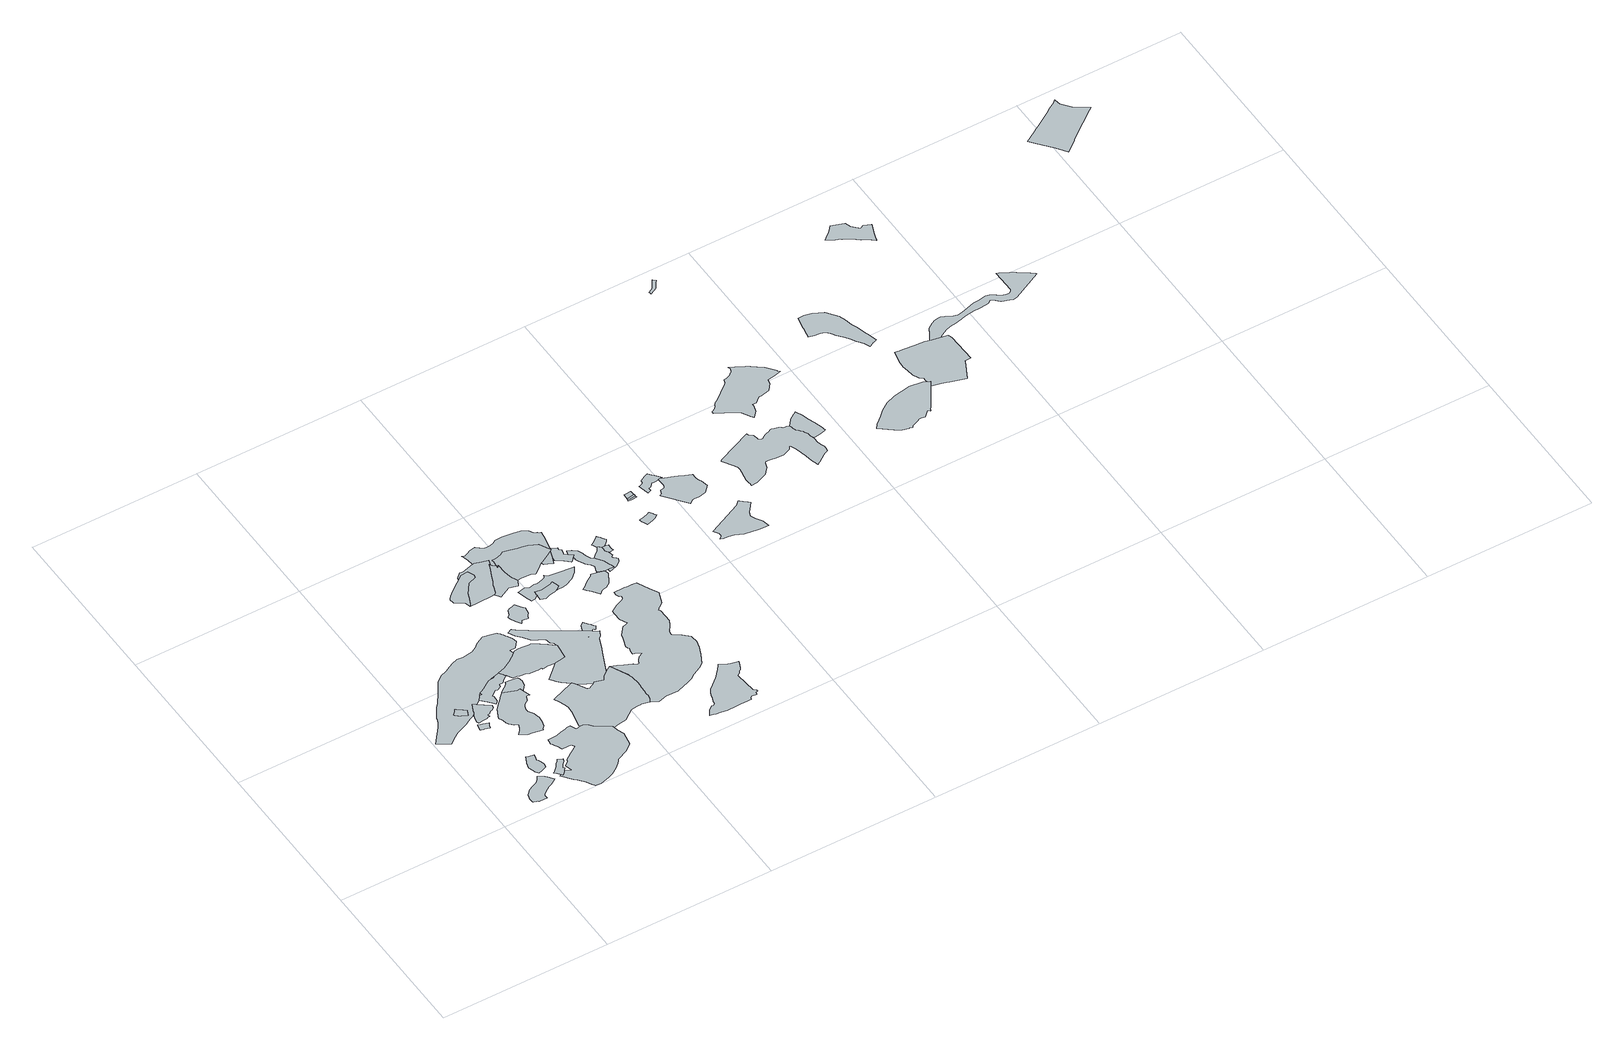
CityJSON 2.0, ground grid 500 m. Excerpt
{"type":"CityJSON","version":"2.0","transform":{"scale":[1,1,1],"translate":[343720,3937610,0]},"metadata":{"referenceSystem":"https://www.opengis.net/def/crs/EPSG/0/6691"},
"CityObjects":{
"object1":{"type":"GenericCityObject","attributes":{"prefecture":"14","disasterType":"1","areaType":"1","zoneNumber":"151-H24-44009","zoneName":"根小屋9","status":"0"},"geometry":[{"type":"MultiSurface","lod":"1","boundaries":[[[0,1,2,3,4,5,6,7,8,9,10,11,12,13,14,15,16,17,18,19,20,21,22,23,24,25,26,27,28,29,30,31]]]}]},
"object2":{"type":"GenericCityObject","attributes":{"prefecture":"14","disasterType":"1","areaType":"1","zoneNumber":"151-H24-44009","zoneName":"根小屋9","status":"0"},"geometry":[{"type":"MultiSurface","lod":"1","boundaries":[[[32,33,34,35,36,37,38,39,40,41,42,43,44,45,46,47,48,49]]]}]},
"object3":{"type":"GenericCityObject","attributes":{"prefecture":"14","disasterType":"1","areaType":"1","zoneNumber":"151-H24-44010","zoneName":"根小屋10","status":"0"},"geometry":[{"type":"MultiSurface","lod":"1","boundaries":[[[50,51,52,53,54,55,56,57,58,59,60,61,62]]]}]},
"object4":{"type":"GenericCityObject","attributes":{"prefecture":"14","disasterType":"1","areaType":"1","zoneNumber":"151-H24-44008","zoneName":"根小屋8","status":"0"},"geometry":[{"type":"MultiSurface","lod":"1","boundaries":[[[63,64,65,66,67,68,69,70,71,72,73,74]]]}]},
"object5":{"type":"GenericCityObject","attributes":{"prefecture":"14","disasterType":"1","areaType":"1","zoneNumber":"151-H24-44006","zoneName":"根小屋6","status":"0"},"geometry":[{"type":"MultiSurface","lod":"1","boundaries":[[[75,76,77,78,79,80,81,82,83,84,85,86,87,88,89,90,91,92,93,94,95]]]}]},
"object6":{"type":"GenericCityObject","attributes":{"prefecture":"14","disasterType":"1","areaType":"1","zoneNumber":"151-H24-44008","zoneName":"根小屋8","status":"0"},"geometry":[{"type":"MultiSurface","lod":"1","boundaries":[[[96,97,98,99,100,101,102,103,104,105,106,107,108,109,110,111,112,113,114,115,116,117,118,119,120,121]]]}]},
"object7":{"type":"GenericCityObject","attributes":{"prefecture":"14","disasterType":"1","areaType":"1","zoneNumber":"151-H24-44010","zoneName":"根小屋10","status":"0"},"geometry":[{"type":"MultiSurface","lod":"1","boundaries":[[[122,123,124,125,126,127,128,129,130,131,132,133,134,135,136,137,138,139,140,141,142,143,144,145,146,147,148,149,150,151,152,153,154,155,156,157,158,159,160,161,162,163,164,165,166,167,168,169,170,171,172,173,174,175,176,177,178,179,180,115,181,182,183,108,184,185,186,187,188,189,190,191,192,193,194,195,196,197,198,199,200,201,202,203,204,205,206,207,208,209,210,211,212]]]}]},
"object8":{"type":"GenericCityObject","attributes":{"prefecture":"14","disasterType":"1","areaType":"1","zoneNumber":"151-H24-44008","zoneName":"根小屋8","status":"0"},"geometry":[{"type":"MultiSurface","lod":"1","boundaries":[[[213,214,215,216,217,218,219,220,221,222,223,224,225,226,227,228,229,230,231,232,233,234,235,236,237,238,239,240,241,242,243,244,245,246,247,248,249,250,251,252,253,254,255,256,257,258,259,260,261]]]}]},
"object9":{"type":"GenericCityObject","attributes":{"prefecture":"14","disasterType":"1","areaType":"1","zoneNumber":"151-H24-44006","zoneName":"根小屋6","status":"0"},"geometry":[{"type":"MultiSurface","lod":"1","boundaries":[[[262,263,264,265,266,267,268,269,270,271,272,273,274,275,276,277,278,279,280,281,282,283,284,285,286,287,288,75,289,93,290,291,292,293,294,295,296,297,298,299,300,301,302,303,304,305,306,307,308,309,310,311,312,313,314,315,316,317]]]}]},
"object10":{"type":"GenericCityObject","attributes":{"prefecture":"14","disasterType":"1","areaType":"1","zoneNumber":"151-H24-44008","zoneName":"根小屋8","status":"0"},"geometry":[{"type":"MultiSurface","lod":"1","boundaries":[[[318,199,319,197,320,321,322,194,323,324,325,326,327,187,328,186,329,330,184,331,332,333,334,335,336,337,338,339,340,341,342,343,344,345,346,347]]]}]},
"object11":{"type":"GenericCityObject","attributes":{"prefecture":"14","disasterType":"1","areaType":"1","zoneNumber":"151-H24-44008","zoneName":"根小屋8","status":"0"},"geometry":[{"type":"MultiSurface","lod":"1","boundaries":[[[348,349,350,351,231,352,353,354,355,356,357,358,359,360,361,362,363,364,365,366,367,235,368,369,370,371,372,373,374,375]]]}]},
"object12":{"type":"GenericCityObject","attributes":{"prefecture":"14","disasterType":"1","areaType":"2","zoneNumber":"151-H24-44010","zoneName":"根小屋10","status":"0"},"geometry":[{"type":"MultiSurface","lod":"1","boundaries":[[[376,377,378,379,380,381,382,383,384,122,123,124]]]}]},
"object13":{"type":"GenericCityObject","attributes":{"prefecture":"14","disasterType":"1","areaType":"1","zoneNumber":"151-H24-44008","zoneName":"根小屋8","status":"0"},"geometry":[{"type":"MultiSurface","lod":"1","boundaries":[[[385,386,387,206,388,205,389,204,390,391,392,393,394,319,199,318,347,346,345,344,395,396,397,398,399,400,401,402,403,404,405,406,407,408,409,410,411,412,413,414,415,416,417,418,419,420,421,422]]]}]},
"object14":{"type":"GenericCityObject","attributes":{"prefecture":"14","disasterType":"1","areaType":"1","zoneNumber":"151-H24-44005","zoneName":"根小屋5","status":"0"},"geometry":[{"type":"MultiSurface","lod":"1","boundaries":[[[423,424,425,426,427,428,429,430,431,432,433,434,435,436,315,437,438,439,440,310,441,442,443,444,445,446,447,448,449,450,451,452,453,454,455,456,457,458,459,460,461,462,463,464,465,466,467,468,469,470,471,472,473,474,475,476,477]]]}]},
"object15":{"type":"GenericCityObject","attributes":{"prefecture":"14","disasterType":"1","areaType":"1","zoneNumber":"151-H24-44001","zoneName":"根小屋1","status":"0"},"geometry":[{"type":"MultiSurface","lod":"1","boundaries":[[[478,479,480,481,482,483,484,485,486,487,488,489,490,491,492,493,494,495,496,497,498,499,500,501,502,503,504,505,506,507,508,509,510,511]]]}]},
"object16":{"type":"GenericCityObject","attributes":{"prefecture":"14","disasterType":"2","areaType":"1","zoneNumber":82910,"zoneName":"串川1","status":"0"},"geometry":[{"type":"MultiSurface","lod":"1","boundaries":[[[512,513,469,514,515,516,517,518,519,520,521,522,523,524,525,526,527,528,529,530,531,532,533,534,535,536,413,537,538,539,408,540,541,542,543,544,428,426,545,546,547,548,549,473,550,551,552,553]]]}]},
"object17":{"type":"GenericCityObject","attributes":{"prefecture":"14","disasterType":"1","areaType":"1","zoneNumber":"151-H24-44007","zoneName":"根小屋7","status":"0"},"geometry":[{"type":"MultiSurface","lod":"1","boundaries":[[[554,555,556,557,558,559,560,561,562,563,564,565,566,567,568,569,570,571,572,573,574,575,576,577,578,579,580,581,582,583]]]}]},
"object18":{"type":"GenericCityObject","attributes":{"prefecture":"14","disasterType":"1","areaType":"1","zoneNumber":"151-H24-44001","zoneName":"根小屋1","status":"0"},"geometry":[{"type":"MultiSurface","lod":"1","boundaries":[[[584,585,586,587,588,589,590,591,592,593,594,595,596,597,598,599,600,601,602,603]]]}]},
"object19":{"type":"GenericCityObject","attributes":{"prefecture":"14","disasterType":"1","areaType":"1","zoneNumber":"151-H24-44007","zoneName":"根小屋7","status":"0"},"geometry":[{"type":"MultiSurface","lod":"1","boundaries":[[[604,605,606,607,608,609,610,611,612,567,613,614,615,562,616,617]]]}]},
"object20":{"type":"GenericCityObject","attributes":{"prefecture":"14","disasterType":"1","areaType":"1","zoneNumber":"151-H24-44001","zoneName":"根小屋1","status":"0"},"geometry":[{"type":"MultiSurface","lod":"1","boundaries":[[[618,619,620,621,622,623,624,625,626,627,628,629,630,631,632,633,634,635,636,637,638,639,640,641,642,643]]]}]},
"object21":{"type":"GenericCityObject","attributes":{"prefecture":"14","disasterType":"1","areaType":"1","zoneNumber":"151-H24-44007","zoneName":"根小屋7","status":"0"},"geometry":[{"type":"MultiSurface","lod":"1","boundaries":[[[644,645,646,647,648,649,650,651,525,652,653,654,655,524,656,657,658,659,660,661]]]}]},
"object22":{"type":"GenericCityObject","attributes":{"prefecture":"14","disasterType":"1","areaType":"1","zoneNumber":"151-H24-44001","zoneName":"根小屋1","status":"0"},"geometry":[{"type":"MultiSurface","lod":"1","boundaries":[[[662,663,664,665,666,667,668,492,482,481,480,479,478,511,510,669,670,671,672,673,630,674,675,674,676,629,677,678,679,635,680,681,682,683,684,685,686,687,688,689,690,691,692,693,694,695,696,697,698,699,700,701,702,703,704,705,706,707,708,709,710,711,712,713,618,714,715,716,620,717]]]}]},
"object23":{"type":"GenericCityObject","attributes":{"prefecture":"14","disasterType":"1","areaType":"1","zoneNumber":"151-H24-44001","zoneName":"根小屋1","status":"0"},"geometry":[{"type":"MultiSurface","lod":"1","boundaries":[[[718,719,720,721,722,723,724,725,726,727,728,729,730,731,732,733,734,735,736,737,738,739]]]}]},
"object24":{"type":"GenericCityObject","attributes":{"prefecture":"14","disasterType":"1","areaType":"1","zoneNumber":"151-H24-44001","zoneName":"根小屋1","status":"0"},"geometry":[{"type":"MultiSurface","lod":"1","boundaries":[[[740,741,742,743,744,745,746,747,748,749,750,751,752,753,754,755,756,757,758,759,760,761,762,728,763,764,765,766,735,767,768,769,770,771,772]]]}]},
"object25":{"type":"GenericCityObject","attributes":{"prefecture":"14","disasterType":"1","areaType":"1","zoneNumber":"151-H24-44005","zoneName":"根小屋5","status":"0"},"geometry":[{"type":"MultiSurface","lod":"1","boundaries":[[[773,774,775,776,777,778,779,780,781,782,783,784,785,786,787,788,789,790,791,792,793,794,795,796,797,798,799,800,801,802,803,804,805,806,807,808,809,810,811,812,813,814,815,816,817,818,819,464,463,820,461,821,458,822,823,824,825,826,827,451,450,828,829,830,831,832,833,834,835,836,837,838,839,840,841,842,843,844,845,846,847,848,849,850,851,852,853,854,855,856,857]]]}]},
"object26":{"type":"GenericCityObject","attributes":{"prefecture":"14","disasterType":"1","areaType":"1","zoneNumber":"151-H24-44001","zoneName":"根小屋1","status":"0"},"geometry":[{"type":"MultiSurface","lod":"1","boundaries":[[[858,859,860,861,862,863,864,865,664,866,867,868,869,870,623,871,872,639,873,874,875,876,877,878,879,880,881,882,694,883,884,885,886,887,888,889,890,697,891,699,892,893,894,895,896,897,898,899,900,901,902,903,904,905,906,907,908,909,910,911,912,913,914,915]]]}]},
"object27":{"type":"GenericCityObject","attributes":{"prefecture":"14","disasterType":"1","areaType":"1","zoneNumber":"151-H24-44003","zoneName":"根小屋3","status":"0"},"geometry":[{"type":"MultiSurface","lod":"1","boundaries":[[[916,917,918,919,920,921,922,923,924,925,926,927,928,929,930,931,932,933,934,935,936,937,938,939,940,941,942,943,944,945,946,947,948,949,950,951,952,953,954,955,956,957,958,959,960,961,962,963,964,965,966,967,968,969,970,971,972]]]}]},
"object28":{"type":"GenericCityObject","attributes":{"prefecture":"14","disasterType":"1","areaType":"1","zoneNumber":"151-H24-44001","zoneName":"根小屋1","status":"0"},"geometry":[{"type":"MultiSurface","lod":"1","boundaries":[[[973,974,975,976,977,978,979,980,981,982,983,984,985,986,987,988,989,990,991,992,993,994]]]}]},
"object29":{"type":"GenericCityObject","attributes":{"prefecture":"14","disasterType":"1","areaType":"1","zoneNumber":"151-H24-44001","zoneName":"根小屋1","status":"0"},"geometry":[{"type":"MultiSurface","lod":"1","boundaries":[[[995,996,892,700,997,998,999,1000,696,1001,1002,1003,888,1004,1005,1006,1007,1008,1009,1010,1011,1012,1013,1014,1015,1016,1017,1018,1019,1020,1021,1022,1023]]]}]},
"object30":{"type":"GenericCityObject","attributes":{"prefecture":"14","disasterType":"1","areaType":"2","zoneNumber":"151-H24-44005","zoneName":"根小屋5","status":"0"},"geometry":[{"type":"MultiSurface","lod":"1","boundaries":[[[782,783,1024,1025,1026,1027,1028,1029,1030,1031,1032,1033,1034,1035,1036,1037,1038,1039,1040,1041,1042,1043,1044,1045,1046,781]]]}]},
"object31":{"type":"GenericCityObject","attributes":{"prefecture":"14","disasterType":"1","areaType":"1","zoneNumber":"151-H24-44001","zoneName":"根小屋1","status":"0"},"geometry":[{"type":"MultiSurface","lod":"1","boundaries":[[[1047,1048,1049,1050,1051,1052,1053,1054,1055,1056,1057,1058,1059,1060,1061,1017,1062,1063,1064,1065,1014,1066,1067,1068,1069,1070,1071,1072,1073,1074,1075,1076,1077,1078,1079,1080,1081,1082,1083,1084]]]}]},
"object32":{"type":"GenericCityObject","attributes":{"prefecture":"14","disasterType":"1","areaType":"1","zoneNumber":"151-H24-44002","zoneName":"根小屋2","status":"0"},"geometry":[{"type":"MultiSurface","lod":"1","boundaries":[[[1085,1086,1087,1088,1089,1090,1091,1092,1093,1094,1095,1096,1097,1098,1099,1100,1101,1102,1103,1104,1105,1106,1051,1107,1108,1109,1110,1111,1112,1113,1114,1115,1081,1116,1117,1118]]]}]},
"object33":{"type":"GenericCityObject","attributes":{"prefecture":"14","disasterType":"1","areaType":"1","zoneNumber":"151-H24-44002","zoneName":"根小屋2","status":"0"},"geometry":[{"type":"MultiSurface","lod":"1","boundaries":[[[1119,1120,1121,1122,1123,1124,1125,1100,1126,1127,1128,1129,1130,1131,1095,1132,1133,1134,1135,1136]]]}]},
"object34":{"type":"GenericCityObject","attributes":{"prefecture":"14","disasterType":"1","areaType":"1","zoneNumber":"151-H24-44002","zoneName":"根小屋2","status":"0"},"geometry":[{"type":"MultiSurface","lod":"1","boundaries":[[[1137,1124,1138,1139,1140,1141,1142,1143,1144,1145,1146,1147,1148,1149,1150,1103,1128,1098]]]}]},
"object35":{"type":"GenericCityObject","attributes":{"prefecture":"14","disasterType":"1","areaType":"1","zoneNumber":"151-H24-44002","zoneName":"根小屋2","status":"0"},"geometry":[{"type":"MultiSurface","lod":"1","boundaries":[[[1151,1152,1153,1154,1155,1156,1157,1158,1159,1160,1161,1162,1163,1164,1165,1166]]]}]},
"object36":{"type":"GenericCityObject","attributes":{"prefecture":"14","disasterType":"1","areaType":"2","zoneNumber":"151-H24-44002","zoneName":"根小屋2","status":"0"},"geometry":[{"type":"MultiSurface","lod":"1","boundaries":[[[1167,1168,1169,1170,1171,1172,1173,1174]]]}]},
"object37":{"type":"GenericCityObject","attributes":{"prefecture":"14","disasterType":"1","areaType":"1","zoneNumber":"151-H24-44002","zoneName":"根小屋2","status":"0"},"geometry":[{"type":"MultiSurface","lod":"1","boundaries":[[[1175,1176,1177,1178,1170,1171,1179,1180,1181,1182,1174,1167,1183,1184]]]}]},
"object38":{"type":"GenericCityObject","attributes":{"prefecture":"14","disasterType":"1","areaType":"1","zoneNumber":"151-H24-44002","zoneName":"根小屋2","status":"0"},"geometry":[{"type":"MultiSurface","lod":"1","boundaries":[[[1185,1186,1187,1188,1189,1190,1191,1192,1193,1194,1195,1196,1197,1198,1199,1200,1201,1202,1203,1204,1205,1206,1207,1208,1209,1210]]]}]},
"object39":{"type":"GenericCityObject","attributes":{"prefecture":"14","disasterType":"1","areaType":"1","zoneNumber":"151-H24-44002","zoneName":"根小屋2","status":"0"},"geometry":[{"type":"MultiSurface","lod":"1","boundaries":[[[1211,1212,1213,1214,1215,1216,1217,1218,1219,1220,1221,1222,1223,1224,1225,1226,1186,1227,1210,1228,1229,1230,1231,1232,1233,1234,1235,1236,1237,1238]]]}]},
"object40":{"type":"GenericCityObject","attributes":{"prefecture":"14","disasterType":"1","areaType":"1","zoneNumber":"151-H26-37003","zoneName":"小倉3","status":"0"},"geometry":[{"type":"MultiSurface","lod":"1","boundaries":[[[1239,1240,1241,1242,1243,1244,1245,1246,1247,1248,1249,1250,1251,1252,1253,1254,1255,1256,1257,1258,1259,1260,1261,1262,1263,1264,1265,1266,1267,1268]]]}]},
"object41":{"type":"GenericCityObject","attributes":{"prefecture":"14","disasterType":"1","areaType":"1","zoneNumber":"151-H26-37003","zoneName":"小倉3","status":"0"},"geometry":[{"type":"MultiSurface","lod":"1","boundaries":[[[1269,1270,1271,1272,1273,1274,1275,1276,1277,1278,1279,1280,1281,1282,1283,1284,1285,1286,1287,1288,1289,1290,1291,1292,1293,1294,1295,1296,1297,1298,1299,1300,1301,1302,1303,1304,1305,1306,1307,1308,1309,1310,1311,1312,1313,1314,1315,1316,1317,1318,1319,1320,1321,1322,1323,1324,1325,1326,1327,1328,1329,1330,1331,1332,1333,1334,1335,1336,1337,1338,1339,1340,1341,1342,1343,1344,1345,1346,1347,1348,1349,1350,1351,1352,1353,1354,1355,1356,1357,1358,1359,1360,1361,1362,1363,1364,1365,1366,1367,1368,1369,1370,1371,1372,1373]]]}]},
"object42":{"type":"GenericCityObject","attributes":{"prefecture":"14","disasterType":"1","areaType":"1","zoneNumber":"151-H26-37003","zoneName":"小倉3","status":"0"},"geometry":[{"type":"MultiSurface","lod":"1","boundaries":[[[1374,1375,1376,1377,1378,1379,1380,1381,1382,1383,1384,1385,1386,1387,1388,1389,1390,1391,1392,1393,1394,1395,1396,1397,1398,1399,1400,1401,1402,1403,1404,1405,1406,1407,1408,1409,1410,1411,1412,1413,1414,1415,1416,1417,1418,1419,1420,1421,1422,1423,1424,1425,1426,1427,1428,1429,1430,1431,1432,1433,1434,1435,1436,1437,1438,1439,1440,1441,1442,1443]]]}]},
"object43":{"type":"GenericCityObject","attributes":{"prefecture":"14","disasterType":"1","areaType":"1","zoneNumber":"151-H26-37003","zoneName":"小倉3","status":"0"},"geometry":[{"type":"MultiSurface","lod":"1","boundaries":[[[1444,1445,1446,1447,1448,1449,1450,1451,1452,1453,1454,1455,1456,1457,1458,1459,1460,1461,1462,1463,1464,1465,1466,1467,1468,1469,1470,1471]]]}]},
"object44":{"type":"GenericCityObject","attributes":{"prefecture":"14","disasterType":"2","areaType":"2","zoneNumber":81009,"zoneName":"馬込沢","status":"0"},"geometry":[{"type":"MultiSurface","lod":"1","boundaries":[[[1472,1473,1474,1475,1476,1477,1478,1479,1480]]]}]},
"object45":{"type":"GenericCityObject","attributes":{"prefecture":"14","disasterType":"1","areaType":"1","zoneNumber":"151-H26-37003","zoneName":"小倉3","status":"0"},"geometry":[{"type":"MultiSurface","lod":"1","boundaries":[[[1481,1482,1483,1484,1485,1486,1487,1488,1489,1490,1491,1492,1493,1494,1495,1496,1497,1498,1499,1500,1501,1502,1503,1504,1505,1506,1507,1508,1509,1510]]]}]},
"object46":{"type":"GenericCityObject","attributes":{"prefecture":"14","disasterType":"1","areaType":"1","zoneNumber":"151-H26-37003","zoneName":"小倉3","status":"0"},"geometry":[{"type":"MultiSurface","lod":"1","boundaries":[[[1511,1512,1513,1514,1515,1516,1517,1518,1519,1520,1521,1522,1523,1524,1525,1526,1527,1528,1529,1530,1531,1532,1533,1534,1535,1536,1537,1538,1539]]]}]},
"object47":{"type":"GenericCityObject","attributes":{"prefecture":"14","disasterType":"1","areaType":"1","zoneNumber":"151-H26-37003","zoneName":"小倉3","status":"0"},"geometry":[{"type":"MultiSurface","lod":"1","boundaries":[[[1540,1541,1542,1543,1544,1545,1546,1547,1548,1549,1550,1551,1552,1553,1554,1555,1556,1557,1558,1559,1560,1561,1562,1563,1564,1565,1566,1567,1568,1569,1570,1571,1572,1573]]]}]},
"object48":{"type":"GenericCityObject","attributes":{"prefecture":"14","disasterType":"1","areaType":"1","zoneNumber":"151-H26-37002","zoneName":"小倉2","status":"0"},"geometry":[{"type":"MultiSurface","lod":"1","boundaries":[[[1574,1575,1576,1577,1578,1579,1580,1581,1582,1583,1584,1585,1586,1587,1588,1589,1590,1591,1592,1593,1594,1595,1596,1597,1598]]]}]},
"object49":{"type":"GenericCityObject","attributes":{"prefecture":"14","disasterType":"1","areaType":"2","zoneNumber":"151-H26-37002","zoneName":"小倉2","status":"0"},"geometry":[{"type":"MultiSurface","lod":"1","boundaries":[[[1599,1600,1601,1602,1603,1604,1605,1606,1607,1608,1609,1610,1611,1612,1613,1614]]]}]},
"object50":{"type":"GenericCityObject","attributes":{"prefecture":"14","disasterType":"2","areaType":"1","zoneNumber":81902,"zoneName":"小倉山沢","status":"0"},"geometry":[{"type":"MultiSurface","lod":"1","boundaries":[[[1615,1616,1617,1618,1619,1620,1621,1622,1623,1624,1625,1626,1627,1628,1629,1630,1631,1632,1633,1634,1635,1636,1637,1638,1639,1640,1641,1642,1643,1644,1645,1646,1647,1648,1649,1650,1651,1550,1652,1653,1654,1655,1656,1657,1658,1659,1660,1661,1662,1663,1664,1665,1666,1667,1668,1669,1670,1671,1672,1673,1674,1675,1676,1677,1678,1679]]]}]},
"object51":{"type":"GenericCityObject","attributes":{"prefecture":"14","disasterType":"1","areaType":"1","zoneNumber":"151-H26-20001","zoneName":"大島1","status":"0"},"geometry":[{"type":"MultiSurface","lod":"1","boundaries":[[[1680,1681,1682,1683,1684,1685,1686,1687,1688,1689,1690,1691,1692,1693,1694,1695,1696,1697,1698,1699,1700,1701]]]}]}
},
"vertices":[
[149,30,0],[147,40,0],[149,43,0],[150,44,0],[157,50,0],[165,55,0],[173,61,0],[183,66,0],[193,72,0],[201,77,0],[188,93,0],[184,98,0],[181,101,0],[177,104,0],[168,109,0],[164,103,0],[161,98,0],[153,91,0],[145,87,0],[136,83,0],[126,78,0],[113,64,0],[108,51,0],[109,39,0],[109,38,0],[110,37,0],[110,36,0],[111,36,0],[119,33,0],[124,31,0],[125,30,0],[128,30,0],
[194,122,0],[205,126,0],[206,137,0],[204,148,0],[201,157,0],[196,160,0],[200,168,0],[203,179,0],[193,181,0],[189,181,0],[180,184,0],[177,178,0],[171,164,0],[165,146,0],[169,136,0],[172,125,0],[179,117,0],[188,120,0],
[140,406,0],[131,414,0],[124,420,0],[118,425,0],[116,427,0],[110,419,0],[102,411,0],[104,409,0],[109,404,0],[111,402,0],[117,398,0],[133,389,0],[135,396,0],
[165,339,0],[150,343,0],[145,345,0],[136,347,0],[135,347,0],[133,338,0],[132,329,0],[134,328,0],[141,326,0],[144,326,0],[158,322,0],[161,331,0],
[238,90,0],[244,97,0],[241,102,0],[247,111,0],[255,118,0],[258,126,0],[249,131,0],[246,133,0],[244,134,0],[240,128,0],[234,121,0],[227,112,0],[224,108,0],[220,104,0],[212,97,0],[211,97,0],[214,94,0],[221,86,0],[224,83,0],[227,78,0],[236,86,0],
[152,353,0],[156,354,0],[170,355,0],[172,357,0],[179,358,0],[177,365,0],[185,367,0],[189,372,0],[195,373,0],[202,379,0],[205,387,0],[187,401,0],[172,411,0],[171,412,0],[165,417,0],[163,418,0],[158,408,0],[153,398,0],[151,390,0],[151,389,0],[149,385,0],[145,380,0],[144,374,0],[140,359,0],[142,352,0],[143,352,0],
[367,582,0],[364,587,0],[364,588,0],[361,592,0],[359,595,0],[354,600,0],[352,602,0],[335,606,0],[315,610,0],[302,603,0],[293,599,0],[288,595,0],[284,592,0],[279,587,0],[271,583,0],[264,579,0],[255,577,0],[233,574,0],[216,576,0],[199,570,0],[185,563,0],[169,554,0],[150,547,0],[132,534,0],[125,523,0],[118,512,0],[110,499,0],[104,488,0],[96,478,0],[88,467,0],[80,457,0],[73,447,0],[67,437,0],[60,425,0],[56,416,0],[52,406,0],[45,394,0],[37,384,0],[30,375,0],[22,365,0],[14,355,0],[8,347,0],[9,346,0],[16,342,0],[25,336,0],[37,328,0],[42,325,0],[50,331,0],[52,333,0],[59,339,0],[69,345,0],[70,346,0],[81,352,0],[93,357,0],[106,363,0],[111,365,0],[117,368,0],[129,375,0],[141,381,0],[153,391,0],[162,401,0],[170,410,0],[185,421,0],[193,432,0],[195,435,0],[201,443,0],[210,447,0],[217,451,0],[219,451,0],[225,455,0],[233,461,0],[243,467,0],[250,469,0],[252,470,0],[262,473,0],[276,477,0],[278,478,0],[281,479,0],[289,481,0],[304,486,0],[317,494,0],[330,501,0],[338,508,0],[340,509,0],[351,519,0],[349,532,0],[366,532,0],[372,540,0],[380,550,0],[377,564,0],[370,578,0],
[271,246,0],[278,254,0],[283,269,0],[285,287,0],[280,306,0],[272,321,0],[271,322,0],[271,324,0],[271,329,0],[274,340,0],[275,341,0],[278,346,0],[292,355,0],[297,368,0],[297,369,0],[301,369,0],[307,369,0],[302,385,0],[301,389,0],[300,389,0],[297,399,0],[290,399,0],[250,413,0],[244,407,0],[237,400,0],[230,392,0],[224,386,0],[217,378,0],[209,369,0],[204,359,0],[198,348,0],[194,339,0],[200,326,0],[202,314,0],[206,308,0],[216,298,0],[225,295,0],[225,291,0],[225,287,0],[222,280,0],[217,272,0],[208,262,0],[217,257,0],[222,253,0],[229,250,0],[233,249,0],[240,248,0],[270,243,0],[270,244,0],
[339,213,0],[337,218,0],[334,218,0],[327,217,0],[319,215,0],[306,212,0],[292,208,0],[286,206,0],[275,206,0],[264,205,0],[261,205,0],[260,190,0],[261,188,0],[266,180,0],[270,173,0],[276,159,0],[302,158,0],[309,148,0],[308,149,0],[285,133,0],[266,120,0],[261,109,0],[260,110,0],[255,106,0],[250,101,0],[255,81,0],[249,83,0],[236,92,0],[219,79,0],[242,49,0],[250,42,0],[253,39,0],[264,25,0],[273,9,0],[278,1,0],[282,2,0],[294,0,0],[323,8,0],[337,14,0],[355,26,0],[369,39,0],[375,46,0],[376,48,0],[378,50,0],[412,65,0],[433,82,0],[439,122,0],[431,141,0],[430,154,0],[429,159,0],[390,183,0],[379,195,0],[367,204,0],[360,203,0],[345,200,0],[342,206,0],
[285,470,0],[280,479,0],[269,474,0],[261,469,0],[254,469,0],[235,470,0],[227,464,0],[222,461,0],[211,452,0],[200,444,0],[204,434,0],[190,435,0],[180,427,0],[186,420,0],[201,404,0],[217,386,0],[225,394,0],[226,413,0],[223,416,0],[231,422,0],[241,431,0],[247,427,0],[258,434,0],[260,442,0],[271,442,0],[280,451,0],[293,459,0],[291,460,0],[287,467,0],[286,469,0],
[289,385,0],[292,386,0],[294,386,0],[300,388,0],[303,392,0],[307,397,0],[314,406,0],[317,421,0],[316,431,0],[313,436,0],[296,438,0],[288,439,0],[278,440,0],[277,434,0],[276,433,0],[275,433,0],[271,429,0],[265,425,0],[263,424,0],[256,419,0],[258,407,0],[266,401,0],[270,398,0],[276,394,0],[280,389,0],[283,384,0],[284,379,0],[286,380,0],
[350,596,0],[329,598,0],[315,591,0],[306,587,0],[329,566,0],[336,559,0],[344,566,0],[355,572,0],[365,579,0],
[385,523,0],[373,525,0],[358,523,0],[341,513,0],[340,508,0],[331,506,0],[321,500,0],[309,497,0],[298,492,0],[288,491,0],[304,443,0],[319,442,0],[322,440,0],[330,439,0],[337,438,0],[348,433,0],[359,433,0],[374,432,0],[385,434,0],[386,430,0],[392,430,0],[402,432,0],[422,431,0],[426,432,0],[441,433,0],[457,437,0],[462,481,0],[461,481,0],[460,482,0],[443,497,0],[437,502,0],[426,510,0],[420,514,0],[418,515,0],[411,521,0],[407,522,0],[405,522,0],[398,522,0],
[445,307,0],[437,323,0],[430,335,0],[425,343,0],[422,347,0],[420,347,0],[385,333,0],[361,324,0],[352,321,0],[359,306,0],[365,292,0],[369,279,0],[367,255,0],[356,207,0],[380,184,0],[402,168,0],[416,157,0],[426,153,0],[445,157,0],[469,160,0],[487,173,0],[500,183,0],[511,185,0],[522,186,0],[530,187,0],[535,187,0],[546,185,0],[558,182,0],[559,186,0],[562,191,0],[564,196,0],[565,204,0],[565,212,0],[565,219,0],[566,222,0],[566,223,0],[566,224,0],[566,239,0],[567,248,0],[568,259,0],[565,282,0],[565,283,0],[561,295,0],[558,300,0],[537,345,0],[522,336,0],[518,333,0],[507,324,0],[499,312,0],[473,319,0],[470,316,0],[462,311,0],[456,310,0],[454,307,0],[448,307,0],
[354,734,0],[359,746,0],[363,757,0],[367,765,0],[372,772,0],[375,776,0],[387,792,0],[412,802,0],[413,802,0],[414,811,0],[407,829,0],[386,828,0],[381,824,0],[378,822,0],[372,817,0],[363,810,0],[357,806,0],[351,800,0],[340,793,0],[334,788,0],[333,787,0],[332,786,0],[331,785,0],[329,783,0],[325,780,0],[323,779,0],[322,777,0],[316,770,0],[314,767,0],[317,754,0],[332,744,0],[342,737,0],[346,721,0],[351,729,0],
[508,314,0],[514,325,0],[519,334,0],[526,349,0],[544,391,0],[557,419,0],[565,439,0],[567,444,0],[568,446,0],[574,452,0],[583,467,0],[577,470,0],[566,478,0],[546,491,0],[427,567,0],[408,579,0],[392,594,0],[379,587,0],[388,569,0],[401,553,0],[414,535,0],[431,524,0],[449,516,0],[452,499,0],[459,492,0],[461,475,0],[453,455,0],[441,446,0],[379,389,0],[386,380,0],[391,374,0],[400,364,0],[411,355,0],[427,341,0],[436,335,0],[445,329,0],[454,324,0],[467,317,0],[479,312,0],[492,307,0],[501,304,0],[502,305,0],
[538,391,0],[541,404,0],[546,412,0],[554,421,0],[546,425,0],[549,427,0],[552,432,0],[542,436,0],[541,437,0],[539,438,0],[535,440,0],[534,443,0],[533,444,0],[507,443,0],[505,438,0],[499,431,0],[495,419,0],[490,417,0],[477,413,0],[461,388,0],[456,379,0],[449,372,0],[457,365,0],[463,360,0],[471,353,0],[479,361,0],[486,370,0],[492,364,0],[504,363,0],[527,370,0],
[461,620,0],[463,640,0],[456,649,0],[451,657,0],[446,664,0],[446,665,0],[437,661,0],[429,659,0],[422,656,0],[416,641,0],[409,635,0],[410,628,0],[411,625,0],[412,622,0],[416,614,0],[417,612,0],[427,598,0],[433,607,0],[450,604,0],[454,613,0],
[548,459,0],[547,464,0],[530,468,0],[527,469,0],[521,469,0],[515,468,0],[505,467,0],[507,459,0],[508,449,0],[507,441,0],[517,440,0],[528,439,0],[546,436,0],[549,451,0],
[481,810,0],[475,812,0],[470,820,0],[468,823,0],[464,812,0],[453,786,0],[449,777,0],[444,765,0],[438,754,0],[435,746,0],[430,733,0],[428,726,0],[424,723,0],[422,722,0],[432,707,0],[466,723,0],[491,717,0],[500,734,0],[496,743,0],[492,753,0],[488,767,0],[487,779,0],[486,806,0],[486,807,0],[481,800,0],[479,802,0],
[579,493,0],[575,500,0],[571,506,0],[568,509,0],[562,517,0],[556,512,0],[552,509,0],[547,496,0],[544,482,0],[554,481,0],[555,481,0],[564,477,0],[571,484,0],[575,479,0],[576,478,0],[577,477,0],[579,481,0],[583,488,0],
[458,840,0],[437,846,0],[432,845,0],[397,835,0],[398,834,0],[387,837,0],[372,822,0],[370,721,0],[385,721,0],[398,721,0],[412,722,0],[422,723,0],[427,724,0],[427,723,0],[429,724,0],[456,773,0],[465,770,0],[477,767,0],[506,736,0],[510,736,0],[518,736,0],[526,736,0],[533,736,0],[540,734,0],[547,732,0],[551,731,0],[552,730,0],[552,729,0],[560,735,0],[569,743,0],[576,749,0],[582,753,0],[585,755,0],[589,757,0],[612,771,0],[627,780,0],[632,783,0],[630,787,0],[629,788,0],[615,815,0],[590,827,0],[574,830,0],[561,833,0],[542,837,0],[522,842,0],[511,836,0],[495,832,0],[485,831,0],[485,832,0],[482,831,0],[483,828,0],[483,825,0],[479,799,0],[474,801,0],[466,803,0],[474,835,0],
[574,680,0],[573,683,0],[564,678,0],[555,676,0],[544,674,0],[535,673,0],[525,675,0],[515,677,0],[515,673,0],[514,667,0],[514,663,0],[514,660,0],[513,646,0],[528,641,0],[538,645,0],[548,648,0],[559,648,0],[563,651,0],[569,654,0],[579,661,0],[576,671,0],[575,674,0],
[647,698,0],[600,703,0],[575,706,0],[573,707,0],[566,714,0],[565,710,0],[565,709,0],[564,708,0],[564,707,0],[561,705,0],[555,702,0],[547,700,0],[538,698,0],[529,700,0],[514,695,0],[501,701,0],[488,699,0],[478,697,0],[481,687,0],[485,672,0],[491,653,0],[503,654,0],[509,658,0],[516,665,0],[524,656,0],[542,652,0],[559,651,0],[573,652,0],[584,652,0],[598,655,0],[621,665,0],[639,682,0],[649,698,0],
[758,458,0],[772,469,0],[785,504,0],[772,527,0],[762,552,0],[759,558,0],[756,564,0],[747,564,0],[743,565,0],[730,565,0],[721,566,0],[688,566,0],[688,556,0],[691,546,0],[698,544,0],[696,536,0],[692,532,0],[679,526,0],[669,522,0],[649,510,0],[648,501,0],[649,476,0],[659,454,0],[653,451,0],[643,449,0],[624,426,0],[621,413,0],[610,385,0],[612,378,0],[615,373,0],[612,363,0],[611,353,0],[622,350,0],[634,343,0],[633,341,0],[620,335,0],[613,325,0],[609,319,0],[609,316,0],[607,315,0],[600,315,0],[593,321,0],[571,330,0],[555,339,0],[538,345,0],[560,301,0],[561,300,0],[567,262,0],[567,245,0],[565,220,0],[565,215,0],[565,213,0],[564,202,0],[564,199,0],[561,191,0],[578,171,0],[604,178,0],[640,176,0],[662,185,0],[677,189,0],[691,196,0],[705,206,0],[719,212,0],[730,218,0],[745,229,0],[760,258,0],[770,281,0],[775,302,0],[773,326,0],[755,344,0],[733,359,0],[733,367,0],[735,373,0],[737,374,0],[738,376,0],[742,381,0],[748,390,0],[755,404,0],[755,445,0],[753,448,0],[751,451,0],[752,452,0],[753,454,0],[754,453,0],[755,455,0],
[452,891,0],[440,885,0],[432,881,0],[424,885,0],[425,884,0],[427,875,0],[430,863,0],[432,847,0],[433,832,0],[433,822,0],[432,790,0],[439,791,0],[451,787,0],[469,781,0],[476,779,0],[491,779,0],[503,779,0],[507,780,0],[521,785,0],[533,782,0],[536,782,0],[540,781,0],[554,778,0],[567,775,0],[582,767,0],[587,748,0],[596,745,0],[598,744,0],[606,741,0],[611,737,0],[621,762,0],[621,763,0],[627,779,0],[629,784,0],[630,788,0],[631,789,0],[633,797,0],[634,801,0],[635,805,0],[636,809,0],[640,828,0],[642,840,0],[643,849,0],[637,851,0],[634,854,0],[627,858,0],[619,871,0],[603,881,0],[583,884,0],[566,887,0],[550,889,0],[527,888,0],[517,882,0],[510,879,0],[504,878,0],[495,878,0],[486,879,0],[468,894,0],
[807,147,0],[810,151,0],[815,156,0],[816,156,0],[817,157,0],[820,162,0],[825,172,0],[829,185,0],[819,186,0],[804,190,0],[802,191,0],[791,196,0],[787,198,0],[778,203,0],[774,196,0],[770,191,0],[767,187,0],[764,184,0],[756,174,0],[747,165,0],[737,156,0],[727,148,0],[715,139,0],[709,128,0],[704,118,0],[701,107,0],[697,97,0],[697,89,0],[690,84,0],[684,85,0],[671,74,0],[662,58,0],[672,57,0],[679,55,0],[695,53,0],[710,51,0],[726,51,0],[727,51,0],[728,51,0],[730,51,0],[736,51,0],[752,51,0],[759,51,0],[773,51,0],[782,51,0],[784,51,0],[785,56,0],[791,61,0],[806,59,0],[806,60,0],[807,65,0],[814,67,0],[814,69,0],[814,72,0],[809,76,0],[806,80,0],[801,143,0],
[672,590,0],[680,592,0],[693,600,0],[702,613,0],[707,624,0],[711,632,0],[709,643,0],[691,649,0],[686,650,0],[676,652,0],[671,652,0],[668,648,0],[665,645,0],[660,642,0],[653,639,0],[644,631,0],[636,623,0],[626,618,0],[632,610,0],[642,598,0],[656,580,0],[663,587,0],
[649,779,0],[634,786,0],[618,792,0],[616,785,0],[615,782,0],[611,773,0],[613,769,0],[618,769,0],[618,768,0],[621,761,0],[619,755,0],[620,745,0],[632,736,0],[639,730,0],[647,724,0],[654,717,0],[655,718,0],[661,724,0],[664,728,0],[665,729,0],[671,736,0],[661,743,0],[659,745,0],[652,750,0],[649,752,0],[651,755,0],[652,756,0],[655,767,0],[648,773,0],
[725,557,0],[729,548,0],[746,532,0],[738,525,0],[725,519,0],[723,507,0],[716,500,0],[706,497,0],[695,492,0],[684,489,0],[692,484,0],[707,473,0],[722,465,0],[737,459,0],[738,460,0],[741,463,0],[744,465,0],[752,472,0],[762,481,0],[771,510,0],[765,528,0],[755,550,0],[750,557,0],
[731,661,0],[725,676,0],[717,688,0],[711,695,0],[709,697,0],[703,702,0],[702,704,0],[699,709,0],[698,712,0],[696,718,0],[694,728,0],[688,742,0],[676,752,0],[663,757,0],[661,749,0],[659,744,0],[656,736,0],[656,734,0],[664,731,0],[668,720,0],[666,719,0],[671,708,0],[677,699,0],[680,693,0],[684,688,0],[691,681,0],[695,672,0],[699,670,0],[696,670,0],[692,662,0],[689,652,0],[698,649,0],[705,647,0],[712,645,0],[718,645,0],[725,645,0],[737,644,0],[735,654,0],
[742,642,0],[747,645,0],[754,650,0],[756,652,0],[758,655,0],[762,664,0],[758,668,0],[754,672,0],[750,677,0],[757,683,0],[754,693,0],[753,697,0],[747,705,0],[747,716,0],[747,720,0],[747,721,0],[742,725,0],[739,728,0],[737,726,0],[733,720,0],[730,716,0],[722,709,0],[706,695,0],[702,691,0],[709,682,0],[715,674,0],[715,673,0],[715,671,0],[715,664,0],[715,661,0],[716,649,0],[719,641,0],[720,635,0],[731,639,0],
[766,708,0],[766,715,0],[766,716,0],[767,718,0],[761,720,0],[755,720,0],[750,721,0],[743,720,0],[743,717,0],[744,714,0],[744,710,0],[745,703,0],[746,691,0],[755,694,0],[759,698,0],[760,696,0],[767,696,0],[766,706,0],
[754,720,0],[764,728,0],[769,733,0],[773,739,0],[767,747,0],[763,753,0],[759,758,0],[756,761,0],[751,757,0],[743,750,0],[739,747,0],[730,741,0],[731,740,0],[734,732,0],
[911,733,0],[921,737,0],[930,744,0],[924,752,0],[923,754,0],[918,761,0],[917,762,0],[910,759,0],[901,756,0],[891,754,0],[882,752,0],[883,749,0],[885,743,0],[888,736,0],[892,727,0],[901,731,0],
[919,837,0],[906,835,0],[901,835,0],[895,835,0],[895,831,0],[902,830,0],[907,830,0],[919,832,0],
[903,850,0],[900,849,0],[897,850,0],[896,840,0],[894,825,0],[902,825,0],[908,825,0],[920,827,0],[918,841,0],[917,851,0],
[1001,851,0],[1006,851,0],[1013,851,0],[1003,864,0],[1000,868,0],[994,874,0],[987,882,0],[985,881,0],[981,879,0],[974,877,0],[961,869,0],[960,861,0],[953,858,0],[951,857,0],[945,855,0],[947,845,0],[950,836,0],[953,822,0],[963,827,0],[962,836,0],[970,837,0],[980,849,0],[983,849,0],[985,847,0],[994,848,0],[1000,850,0],
[1036,741,0],[1047,742,0],[1049,742,0],[1059,742,0],[1078,746,0],[1079,746,0],[1096,765,0],[1092,788,0],[1089,794,0],[1086,802,0],[1086,808,0],[1086,819,0],[1059,830,0],[1052,833,0],[1042,837,0],[1009,849,0],[1000,853,0],[1002,838,0],[1002,826,0],[1001,821,0],[1000,820,0],[997,816,0],[985,813,0],[981,802,0],[974,799,0],[976,796,0],[1026,733,0],[1027,733,0],
[1027,609,0],[1031,602,0],[1031,598,0],[1032,596,0],[1031,593,0],[1030,590,0],[1027,587,0],[1023,583,0],[1031,581,0],[1046,579,0],[1061,576,0],[1085,566,0],[1102,563,0],[1125,560,0],[1145,559,0],[1153,559,0],[1155,559,0],[1150,581,0],[1139,599,0],[1133,613,0],[1138,626,0],[1150,642,0],[1159,654,0],[1153,659,0],[1152,660,0],[1144,667,0],[1137,673,0],[1134,675,0],[1123,664,0],[1022,617,0],
[1175,821,0],[1175,820,0],[1174,819,0],[1191,790,0],[1197,780,0],[1199,775,0],[1199,769,0],[1198,758,0],[1195,742,0],[1193,729,0],[1194,715,0],[1194,714,0],[1194,705,0],[1212,705,0],[1244,719,0],[1262,739,0],[1267,755,0],[1271,758,0],[1287,757,0],[1300,755,0],[1323,753,0],[1345,762,0],[1351,773,0],[1355,769,0],[1361,755,0],[1366,737,0],[1369,719,0],[1373,698,0],[1380,677,0],[1386,682,0],[1388,683,0],[1410,699,0],[1415,701,0],[1417,702,0],[1425,706,0],[1427,712,0],[1428,717,0],[1428,720,0],[1428,723,0],[1427,726,0],[1425,732,0],[1423,740,0],[1421,748,0],[1421,750,0],[1421,757,0],[1420,764,0],[1419,769,0],[1418,773,0],[1417,778,0],[1417,782,0],[1416,786,0],[1415,787,0],[1414,790,0],[1412,793,0],[1410,798,0],[1407,800,0],[1402,807,0],[1399,810,0],[1396,814,0],[1395,816,0],[1394,817,0],[1394,819,0],[1393,822,0],[1393,825,0],[1392,828,0],[1392,830,0],[1391,831,0],[1390,832,0],[1384,836,0],[1383,836,0],[1381,836,0],[1379,836,0],[1376,837,0],[1372,838,0],[1370,840,0],[1364,844,0],[1359,846,0],[1353,847,0],[1345,849,0],[1343,849,0],[1341,848,0],[1341,847,0],[1338,847,0],[1335,845,0],[1327,843,0],[1322,840,0],[1313,835,0],[1309,832,0],[1306,831,0],[1305,831,0],[1303,831,0],[1301,832,0],[1299,834,0],[1297,836,0],[1296,837,0],[1295,842,0],[1294,851,0],[1293,855,0],[1292,856,0],[1290,857,0],[1285,860,0],[1284,861,0],[1282,866,0],[1282,869,0],[1177,824,0],
[1267,966,0],[1272,963,0],[1305,945,0],[1310,939,0],[1322,919,0],[1323,916,0],[1327,912,0],[1330,908,0],[1345,925,0],[1351,945,0],[1350,950,0],[1361,950,0],[1379,965,0],[1387,965,0],[1413,972,0],[1429,991,0],[1431,1005,0],[1453,1008,0],[1474,1013,0],[1469,1019,0],[1468,1021,0],[1448,1046,0],[1432,1059,0],[1419,1070,0],[1408,1076,0],[1385,1089,0],[1369,1097,0],[1371,1091,0],[1371,1090,0],[1370,1087,0],[1369,1085,0],[1368,1082,0],[1365,1078,0],[1361,1075,0],[1356,1071,0],[1350,1068,0],[1344,1066,0],[1340,1065,0],[1339,1065,0],[1337,1065,0],[1336,1064,0],[1335,1063,0],[1334,1062,0],[1334,1060,0],[1333,1058,0],[1332,1054,0],[1329,1050,0],[1320,1043,0],[1303,1030,0],[1291,1020,0],[1279,1011,0],[1274,1007,0],[1272,1006,0],[1270,1004,0],[1269,1002,0],[1267,1000,0],[1266,997,0],[1264,994,0],[1262,992,0],[1261,991,0],[1260,989,0],[1258,988,0],[1256,987,0],[1255,987,0],[1252,985,0],[1250,984,0],[1249,983,0],[1248,982,0],[1248,980,0],[1248,977,0],
[1379,816,0],[1381,814,0],[1383,811,0],[1385,808,0],[1389,802,0],[1395,796,0],[1402,787,0],[1406,770,0],[1406,765,0],[1413,766,0],[1414,766,0],[1426,766,0],[1438,767,0],[1448,769,0],[1452,770,0],[1455,771,0],[1461,773,0],[1458,790,0],[1452,811,0],[1444,831,0],[1440,848,0],[1430,870,0],[1424,865,0],[1422,864,0],[1414,858,0],[1409,854,0],[1405,851,0],[1378,817,0],
[1371,1454,0],[1377,1462,0],[1369,1468,0],[1364,1459,0],[1353,1442,0],[1339,1435,0],[1340,1430,0],[1341,1427,0],[1360,1437,0],
[1734,696,0],[1758,734,0],[1763,742,0],[1785,776,0],[1767,785,0],[1729,791,0],[1703,786,0],[1678,781,0],[1649,771,0],[1625,754,0],[1608,738,0],[1586,718,0],[1577,706,0],[1612,679,0],[1617,676,0],[1619,674,0],[1630,668,0],[1648,663,0],[1649,663,0],[1657,660,0],[1661,665,0],[1668,668,0],[1679,672,0],[1688,677,0],[1694,678,0],[1706,676,0],[1721,692,0],[1726,690,0],[1729,687,0],[1733,695,0],
[1736,975,0],[1737,975,0],[1745,979,0],[1739,1000,0],[1733,1020,0],[1727,1042,0],[1720,1060,0],[1715,1081,0],[1709,1100,0],[1685,1132,0],[1656,1147,0],[1634,1152,0],[1616,1151,0],[1609,1115,0],[1608,1112,0],[1604,1091,0],[1604,1089,0],[1602,1081,0],[1619,1076,0],[1635,1075,0],[1648,1070,0],[1658,1061,0],[1667,1047,0],[1678,1032,0],[1690,1016,0],[1700,1000,0],[1712,984,0],[1720,967,0],[1729,972,0],
[1898,792,0],[1917,793,0],[1915,883,0],[1914,885,0],[1914,887,0],[1912,891,0],[1912,892,0],[1911,894,0],[1910,894,0],[1863,903,0],[1861,904,0],[1850,906,0],[1834,908,0],[1819,909,0],[1786,913,0],[1772,913,0],[1770,913,0],[1762,914,0],[1759,897,0],[1755,881,0],[1752,858,0],[1756,841,0],[1758,822,0],[1767,803,0],[1777,797,0],[1776,788,0],[1778,774,0],[1773,762,0],[1783,760,0],[1804,756,0],[1823,750,0],[1826,749,0],[1871,735,0],[1898,790,0],
[1900,1377,0],[1862,1390,0],[1858,1384,0],[1850,1375,0],[1840,1366,0],[1832,1360,0],[1830,1358,0],[1824,1353,0],[1847,1340,0],[1863,1334,0],[1863,1331,0],[1879,1324,0],[1882,1321,0],[1904,1304,0],[1916,1298,0],[1936,1281,0],[1938,1290,0],[1939,1291,0],[1940,1294,0],[1941,1299,0],[1943,1304,0],[1956,1338,0],[1936,1346,0],[1925,1340,0],[1905,1361,0],
[1936,1317,0],[1941,1322,0],[1942,1324,0],[1925,1331,0],[1910,1334,0],[1896,1349,0],[1886,1360,0],[1862,1370,0],[1862,1361,0],[1863,1350,0],[1873,1343,0],[1888,1336,0],[1896,1327,0],[1914,1316,0],[1928,1309,0],[1932,1312,0],
[2216,966,0],[2210,971,0],[2204,975,0],[2198,979,0],[2192,984,0],[2186,988,0],[2180,992,0],[2174,996,0],[2167,1000,0],[2161,1003,0],[2155,1007,0],[2148,1010,0],[2142,1014,0],[2135,1017,0],[2136,948,0],[2132,942,0],[2126,938,0],[2117,939,0],[2104,943,0],[2094,951,0],[2080,960,0],[2068,962,0],[2045,959,0],[2029,957,0],[2007,951,0],[1988,945,0],[1972,942,0],[1966,943,0],[1961,945,0],[1952,949,0],[1941,955,0],[1930,960,0],[1921,959,0],[1910,957,0],[1899,951,0],[1884,941,0],[1874,923,0],[1860,892,0],[1856,881,0],[1861,859,0],[1879,864,0],[1878,881,0],[1875,891,0],[1884,894,0],[1888,895,0],[1899,902,0],[1917,912,0],[1933,918,0],[1953,921,0],[1972,925,0],[1982,927,0],[1997,931,0],[2014,933,0],[2031,934,0],[2055,936,0],[2062,937,0],[2069,943,0],[2073,942,0],[2077,940,0],[2093,925,0],[2114,917,0],[2124,914,0],[2134,915,0],[2223,960,0],[2221,962,0],
[2470,1359,0],[2504,1319,0],[2526,1289,0],[2560,1317,0],[2565,1321,0],[2567,1323,0],[2612,1358,0],[2651,1388,0],[2658,1393,0],[2659,1394,0],[2622,1418,0],[2598,1448,0],[2595,1466,0],[2587,1460,0],[2580,1455,0],[2568,1447,0],[2554,1438,0],[2538,1428,0],[2513,1412,0],[2499,1403,0],[2491,1398,0],[2457,1377,0]
]}
